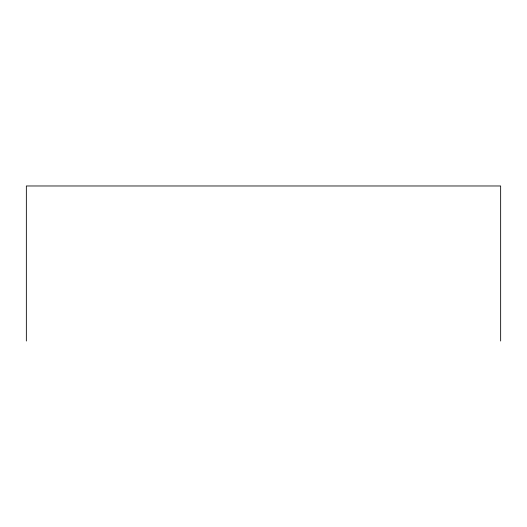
<?xml version="1.0" encoding="UTF-8"?>
<svg xmlns="http://www.w3.org/2000/svg" width="527" height="527" viewBox="0 0 527 527"><rect width="100%" height="100%" fill="white"/><g stroke="black" fill="none" stroke-linecap="round" stroke-linejoin="round"><path stroke-width="0.79" d="M500.65 341.022L500.65 185.978L26.35 185.978L26.35 341.022"/></g></svg>
